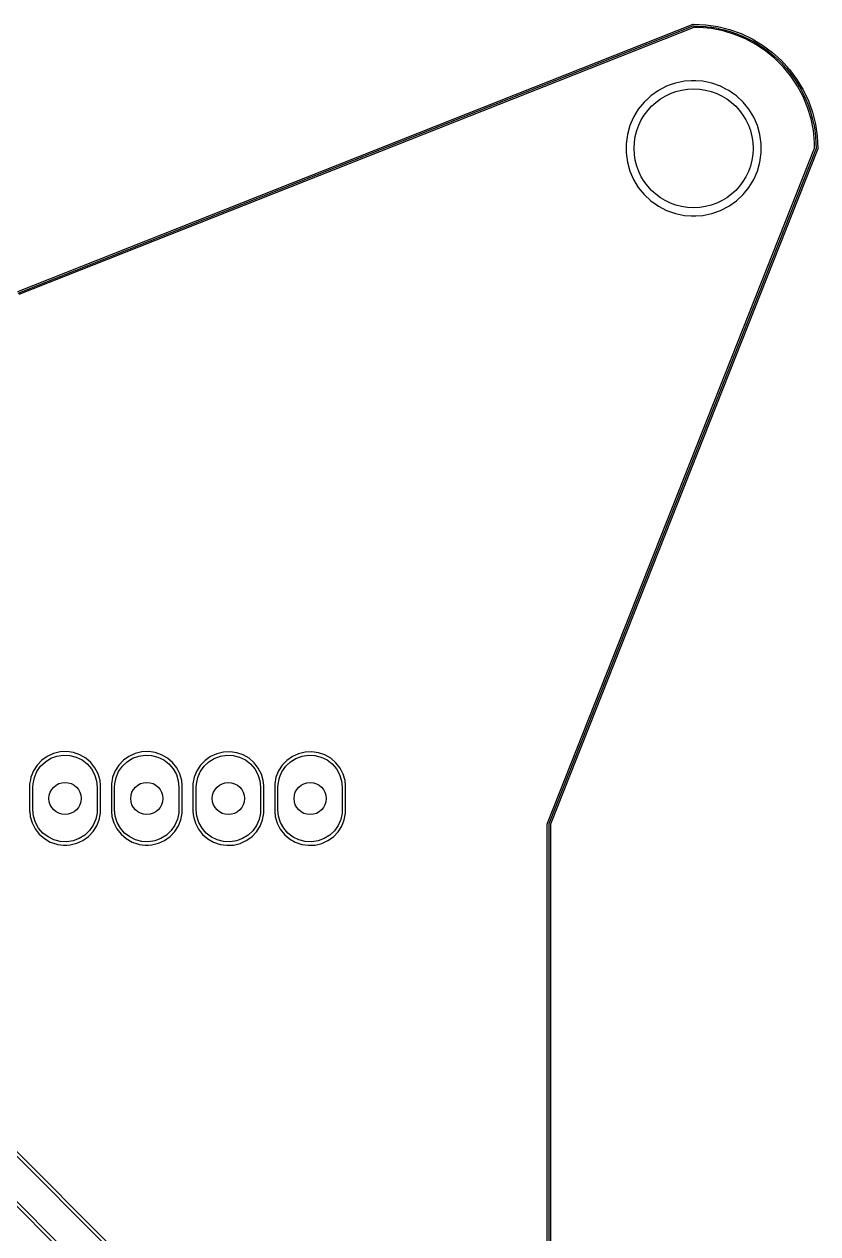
# Model space of a CAD drawing. Extents: x 103 to 225, y -154 to -79.
# Drawn here: x 200 to 224.68, y -116.3 to -78.69 of the extents above; entities that cross this region are included whole.
import ezdxf

# ---------------------------------------------------------------- set-up
doc = ezdxf.new("R2010")
doc.units = 0
doc.layers.add('BLACK', color=7, linetype='CONTINUOUS')

msp = doc.modelspace()

# ---------------------------------------------------------------- linework, layer by layer
at = {"layer": 'BLACK', "linetype": 'CONTINUOUS'}
for p, q in [((199.805, -87), (220.797, -78.6935)), ((220.825, -78.79), (199.833, -87.0965)), ((210.825, -82.6937), (220.805, -78.7444)), ((220.797, -78.6935), (220.804, -78.6936)), ((220.804, -78.6936), (220.815, -78.69)), ((220.805, -78.7444), (220.826, -78.741)), ((220.815, -78.69), (221.193, -78.7086)), ((221, -78.79), (220.825, -78.79)), ((220.826, -78.741), (220.967, -78.748)), ((220.967, -78.748), (221.195, -78.7599)), ((221.367, -78.8262), (221, -78.79)), ((221.193, -78.7086), (221.568, -78.7642)), ((221.195, -78.7599), (221.197, -78.7601)), ((221.197, -78.7601), (221.247, -78.7676)), ((221.247, -78.7676), (221.378, -78.787)), ((221.73, -78.8983), (221.367, -78.8262)), ((221.378, -78.787), (221.577, -78.8184)), ((221.568, -78.7642), (221.935, -78.8562)), ((221.577, -78.8184), (221.579, -78.8189)), ((221.579, -78.8189), (221.762, -78.8647)), ((222.083, -79.0055), (221.73, -78.8983)), ((221.762, -78.8647), (221.951, -78.9153)), ((221.935, -78.8562), (222.292, -78.9838)), ((221.951, -78.9153), (221.953, -78.9159)), ((221.953, -78.9159), (222.008, -78.9358)), ((222.008, -78.9358), (222.132, -78.9802)), ((222.132, -78.9802), (222.313, -79.0496)), ((222.425, -79.1469), (222.083, -79.0055)), ((222.292, -78.9838), (222.635, -79.1458)), ((222.313, -79.0496), (222.315, -79.0503)), ((222.315, -79.0503), (222.488, -79.1324)), ((222.75, -79.3211), (222.425, -79.1469)), ((222.488, -79.1324), (222.66, -79.2198)), ((222.635, -79.1458), (222.96, -79.3405)), ((222.66, -79.2198), (222.661, -79.2206)), ((222.661, -79.2206), (222.827, -79.3197)), ((223.058, -79.5263), (222.75, -79.3211)), ((222.827, -79.3197), (222.988, -79.4242)), ((222.96, -79.3405), (223.264, -79.5662)), ((222.988, -79.4242), (222.989, -79.4251)), ((222.989, -79.4251), (223.144, -79.5402)), ((223.343, -79.7607), (223.058, -79.5263)), ((223.144, -79.5402), (223.144, -79.5402)), ((223.144, -79.5402), (223.293, -79.6608)), ((223.264, -79.5662), (223.544, -79.8206)), ((223.293, -79.6608), (223.294, -79.6617)), ((223.294, -79.6617), (223.437, -79.7913)), ((223.604, -80.0219), (223.343, -79.7607)), ((223.437, -79.7913), (223.438, -79.7921)), ((223.438, -79.7921), (223.573, -79.9271)), ((223.544, -79.8206), (223.799, -80.1012)), ((223.573, -79.9271), (223.574, -79.928)), ((223.574, -79.928), (223.703, -80.071)), ((223.839, -80.3075), (223.604, -80.0219)), ((223.703, -80.071), (223.704, -80.072)), ((223.704, -80.072), (223.825, -80.2209)), ((223.799, -80.1012), (224.024, -80.4055)), ((220.528, -80.4642), (220.247, -80.5227)), ((220.743, -80.4495), (220.528, -80.4642)), ((220.887, -80.4495), (220.743, -80.4495)), ((220.743, -80.4495), (220.743, -80.4495)), ((221.102, -80.4642), (220.887, -80.4495)), ((220.887, -80.4495), (220.887, -80.4495)), ((221.383, -80.5227), (221.102, -80.4642)), ((223.825, -80.2209), (223.94, -80.3761)), ((224.044, -80.6146), (223.839, -80.3075)), ((223.94, -80.3761), (223.941, -80.3774)), ((223.941, -80.3774), (224.045, -80.5383)), ((224.024, -80.4055), (224.219, -80.7304)), ((219.721, -80.7511), (219.486, -80.9168)), ((219.976, -80.6189), (219.721, -80.7511)), ((219.721, -80.7511), (219.721, -80.7511)), ((220.087, -80.5795), (219.976, -80.6189)), ((219.976, -80.6189), (219.976, -80.6189)), ((219.976, -80.6189), (219.976, -80.6189)), ((220.247, -80.5227), (220.087, -80.5795)), ((221.654, -80.6189), (221.383, -80.5227)), ((221.383, -80.5227), (221.383, -80.5227)), ((221.383, -80.5227), (221.383, -80.5227)), ((221.82, -80.7052), (221.654, -80.6189)), ((221.909, -80.7511), (221.82, -80.7052)), ((222.026, -80.834), (221.909, -80.7511)), ((221.909, -80.7511), (221.909, -80.7511)), ((222.144, -80.9168), (222.026, -80.834)), ((224.218, -80.9405), (224.044, -80.6146)), ((224.045, -80.5383), (224.144, -80.7037)), ((224.144, -80.7037), (224.145, -80.7052)), ((224.145, -80.7052), (224.233, -80.8766)), ((224.219, -80.7304), (224.381, -81.0728)), ((219.276, -81.113), (219.095, -81.3359)), ((219.342, -81.0519), (219.276, -81.113)), ((219.276, -81.113), (219.276, -81.113)), ((219.346, -81.0482), (219.342, -81.0519)), ((219.486, -80.9168), (219.346, -81.0482)), ((219.486, -80.9168), (219.486, -80.9168)), ((222.354, -81.1129), (222.144, -80.9168)), ((222.354, -81.113), (222.354, -81.1129)), ((222.451, -81.2326), (222.354, -81.113)), ((222.354, -81.113), (222.354, -81.113)), ((222.535, -81.3359), (222.451, -81.2326)), ((224.359, -81.2818), (224.218, -80.9405)), ((224.233, -80.8766), (224.253, -80.9188)), ((224.253, -80.9188), (224.315, -81.0503)), ((224.315, -81.0503), (224.315, -81.052)), ((224.315, -81.052), (224.385, -81.2326)), ((224.381, -81.0728), (224.509, -81.4295)), ((224.385, -81.2326), (224.449, -81.4123)), ((218.946, -81.5814), (218.831, -81.8449)), ((219.095, -81.3359), (218.946, -81.5814)), ((222.684, -81.5814), (222.535, -81.3359)), ((222.799, -81.8449), (222.684, -81.5814)), ((224.467, -81.6353), (224.359, -81.2818)), ((224.449, -81.4123), (224.45, -81.4142)), ((224.45, -81.4142), (224.5, -81.6032)), ((224.5, -81.6032), (224.546, -81.7861)), ((224.509, -81.4295), (224.601, -81.797)), ((218.831, -81.8449), (218.754, -82.1216)), ((222.876, -82.1216), (222.799, -81.8449)), ((224.539, -81.9976), (224.467, -81.6353)), ((224.546, -81.7861), (224.547, -81.7882)), ((224.547, -81.7882), (224.578, -81.9867)), ((224.578, -81.9867), (224.605, -82.1679)), ((224.601, -81.797), (224.656, -82.1717)), ((218.754, -82.1216), (218.714, -82.4063)), ((222.915, -82.4063), (222.876, -82.1216)), ((224.575, -82.3653), (224.539, -81.9976)), ((224.575, -82.5405), (224.575, -82.3653)), ((224.605, -82.1679), (224.605, -82.1702)), ((224.605, -82.1702), (224.617, -82.3975)), ((224.656, -82.1717), (224.675, -82.55)), ((199.815, -87.0505), (210.825, -82.6937)), ((216.269, -103.532), (224.575, -82.5405)), ((224.621, -82.5598), (216.315, -103.55)), ((224.671, -82.5684), (216.365, -103.56)), ((218.714, -82.4063), (218.714, -82.6937)), ((218.714, -82.6937), (218.754, -82.9784)), ((222.876, -82.9784), (222.915, -82.6937)), ((222.915, -82.6937), (222.915, -82.4063)), ((224.617, -82.3975), (224.624, -82.5393)), ((224.624, -82.5393), (224.621, -82.5598)), ((224.675, -82.55), (224.671, -82.5611)), ((224.671, -82.5611), (224.671, -82.5684)), ((218.754, -82.9784), (218.831, -83.2551)), ((222.799, -83.2551), (222.876, -82.9784)), ((218.831, -83.2551), (218.946, -83.5186)), ((222.684, -83.5186), (222.799, -83.2551)), ((218.946, -83.5186), (219.095, -83.7641)), ((219.095, -83.7641), (219.095, -83.7641)), ((219.095, -83.7641), (219.276, -83.987)), ((222.354, -83.9871), (222.535, -83.7641)), ((222.535, -83.7641), (222.684, -83.5186)), ((219.276, -83.987), (219.276, -83.987)), ((219.276, -83.987), (219.276, -83.9871)), ((219.276, -83.9871), (219.486, -84.1832)), ((219.486, -84.1832), (219.646, -84.2956)), ((221.909, -84.3489), (222.144, -84.1832)), ((222.144, -84.1832), (222.354, -83.9871)), ((219.646, -84.2956), (219.721, -84.3489)), ((219.721, -84.3489), (219.721, -84.3489)), ((219.721, -84.3489), (219.721, -84.3489)), ((219.721, -84.3489), (219.976, -84.4811)), ((219.976, -84.4811), (220.247, -84.5773)), ((220.247, -84.5773), (220.247, -84.5773)), ((220.247, -84.5773), (220.247, -84.5773)), ((220.247, -84.5773), (220.528, -84.6358)), ((221.102, -84.6358), (221.383, -84.5773)), ((221.383, -84.5773), (221.654, -84.4811)), ((221.383, -84.5773), (221.383, -84.5773)), ((221.383, -84.5773), (221.383, -84.5773)), ((221.654, -84.4811), (221.909, -84.3489)), ((220.528, -84.6358), (220.743, -84.6505)), ((220.743, -84.6505), (220.743, -84.6505)), ((220.743, -84.6505), (220.887, -84.6505)), ((220.887, -84.6505), (221.102, -84.6358)), ((200.722, -101.456), (200.551, -101.578)), ((200.663, -101.622), (200.835, -101.515)), ((200.913, -101.368), (200.722, -101.456)), ((200.722, -101.456), (200.722, -101.456)), ((200.722, -101.456), (200.722, -101.456)), ((200.722, -101.456), (200.722, -101.456)), ((200.722, -101.456), (200.722, -101.456)), ((200.835, -101.515), (201.024, -101.445)), ((201.118, -101.319), (200.913, -101.368)), ((201.024, -101.445), (201.224, -101.414)), ((201.328, -101.309), (201.118, -101.319)), ((201.118, -101.319), (201.118, -101.319)), ((201.224, -101.414), (201.426, -101.425)), ((201.536, -101.339), (201.328, -101.309)), ((201.426, -101.425), (201.622, -101.475)), ((201.734, -101.407), (201.536, -101.339)), ((201.536, -101.339), (201.536, -101.339)), ((201.622, -101.475), (201.804, -101.564)), ((201.916, -101.512), (201.734, -101.407)), ((202.075, -101.65), (201.916, -101.512)), ((201.916, -101.512), (201.916, -101.512)), ((201.916, -101.512), (201.916, -101.512)), ((203.262, -101.456), (203.091, -101.578)), ((203.203, -101.622), (203.375, -101.515)), ((203.453, -101.368), (203.262, -101.456)), ((203.262, -101.456), (203.262, -101.456)), ((203.262, -101.456), (203.262, -101.456)), ((203.262, -101.456), (203.262, -101.456)), ((203.262, -101.456), (203.262, -101.456)), ((203.375, -101.515), (203.564, -101.445)), ((203.658, -101.319), (203.453, -101.368)), ((203.564, -101.445), (203.764, -101.414)), ((203.868, -101.309), (203.658, -101.319)), ((203.658, -101.319), (203.658, -101.319)), ((203.764, -101.414), (203.966, -101.425)), ((204.076, -101.339), (203.868, -101.309)), ((203.966, -101.425), (204.162, -101.475)), ((204.274, -101.407), (204.076, -101.339)), ((204.076, -101.339), (204.076, -101.339)), ((204.162, -101.475), (204.344, -101.564)), ((204.456, -101.512), (204.274, -101.407)), ((204.615, -101.65), (204.456, -101.512)), ((204.456, -101.512), (204.456, -101.512)), ((204.456, -101.512), (204.456, -101.512)), ((205.8, -101.459), (205.628, -101.581)), ((205.74, -101.626), (205.912, -101.519)), ((205.991, -101.372), (205.8, -101.459)), ((205.8, -101.459), (205.8, -101.459)), ((205.8, -101.459), (205.8, -101.459)), ((205.8, -101.459), (205.8, -101.459)), ((205.8, -101.459), (205.8, -101.459)), ((205.912, -101.519), (206.102, -101.449)), ((206.195, -101.322), (205.991, -101.372)), ((206.102, -101.449), (206.302, -101.418)), ((206.405, -101.312), (206.195, -101.322)), ((206.195, -101.322), (206.195, -101.322)), ((206.302, -101.418), (206.504, -101.428)), ((206.613, -101.342), (206.405, -101.312)), ((206.504, -101.428), (206.7, -101.479)), ((206.812, -101.411), (206.613, -101.342)), ((206.613, -101.342), (206.613, -101.342)), ((206.7, -101.479), (206.881, -101.568)), ((206.994, -101.516), (206.812, -101.411)), ((207.152, -101.654), (206.994, -101.516)), ((206.994, -101.516), (206.994, -101.516)), ((206.994, -101.516), (206.994, -101.516)), ((208.34, -101.459), (208.168, -101.581)), ((208.28, -101.626), (208.452, -101.519)), ((208.531, -101.372), (208.34, -101.459)), ((208.34, -101.459), (208.34, -101.459)), ((208.34, -101.459), (208.34, -101.459)), ((208.34, -101.459), (208.34, -101.459)), ((208.34, -101.459), (208.34, -101.459)), ((208.452, -101.519), (208.642, -101.449)), ((208.735, -101.322), (208.531, -101.372)), ((208.642, -101.449), (208.842, -101.418)), ((208.945, -101.312), (208.735, -101.322)), ((208.735, -101.322), (208.735, -101.322)), ((208.842, -101.418), (209.044, -101.428)), ((209.153, -101.342), (208.945, -101.312)), ((209.044, -101.428), (209.24, -101.479)), ((209.352, -101.411), (209.153, -101.342)), ((209.153, -101.342), (209.153, -101.342)), ((209.24, -101.479), (209.421, -101.568)), ((209.534, -101.516), (209.352, -101.411)), ((209.692, -101.654), (209.534, -101.516)), ((209.534, -101.516), (209.534, -101.516)), ((209.534, -101.516), (209.534, -101.516)), ((200.292, -101.906), (200.214, -102.102)), ((200.406, -101.73), (200.292, -101.906)), ((200.292, -101.906), (200.292, -101.906)), ((200.401, -101.928), (200.516, -101.762)), ((200.551, -101.578), (200.406, -101.73)), ((200.516, -101.762), (200.663, -101.622)), ((200.551, -101.578), (200.551, -101.578)), ((201.804, -101.564), (201.964, -101.688)), ((201.964, -101.688), (202.096, -101.842)), ((202.205, -101.815), (202.075, -101.65)), ((202.096, -101.842), (202.194, -102.019)), ((202.301, -102.002), (202.205, -101.815)), ((202.832, -101.906), (202.754, -102.102)), ((202.946, -101.73), (202.832, -101.906)), ((202.832, -101.906), (202.832, -101.906)), ((202.941, -101.928), (203.056, -101.762)), ((203.091, -101.578), (202.946, -101.73)), ((203.056, -101.762), (203.203, -101.622)), ((203.091, -101.578), (203.091, -101.578)), ((204.344, -101.564), (204.504, -101.688)), ((204.504, -101.688), (204.636, -101.842)), ((204.745, -101.815), (204.615, -101.65)), ((204.636, -101.842), (204.734, -102.019)), ((204.841, -102.002), (204.745, -101.815)), ((205.37, -101.91), (205.292, -102.105)), ((205.483, -101.733), (205.37, -101.91)), ((205.37, -101.91), (205.37, -101.91)), ((205.478, -101.931), (205.594, -101.765)), ((205.628, -101.581), (205.483, -101.733)), ((205.594, -101.765), (205.74, -101.626)), ((205.628, -101.581), (205.628, -101.581)), ((206.881, -101.568), (207.041, -101.692)), ((207.041, -101.692), (207.173, -101.845)), ((207.282, -101.819), (207.152, -101.654)), ((207.173, -101.845), (207.271, -102.022)), ((207.379, -102.006), (207.282, -101.819)), ((207.91, -101.91), (207.832, -102.105)), ((208.023, -101.733), (207.91, -101.91)), ((207.91, -101.91), (207.91, -101.91)), ((208.018, -101.931), (208.134, -101.765)), ((208.168, -101.581), (208.023, -101.733)), ((208.134, -101.765), (208.28, -101.626)), ((208.168, -101.581), (208.168, -101.581)), ((209.421, -101.568), (209.581, -101.692)), ((209.581, -101.692), (209.713, -101.845)), ((209.822, -101.819), (209.692, -101.654)), ((209.713, -101.845), (209.811, -102.022)), ((209.919, -102.006), (209.822, -101.819)), ((200.198, -102.184), (200.174, -102.308)), ((200.214, -102.102), (200.198, -102.184)), ((200.214, -102.102), (200.214, -102.102)), ((200.28, -102.312), (200.321, -102.114)), ((200.321, -102.114), (200.401, -101.928)), ((202.194, -102.019), (202.255, -102.212)), ((202.255, -102.212), (202.275, -102.413)), ((202.361, -102.204), (202.301, -102.002)), ((202.375, -102.361), (202.361, -102.204)), ((202.738, -102.184), (202.714, -102.308)), ((202.754, -102.102), (202.738, -102.184)), ((202.754, -102.102), (202.754, -102.102)), ((202.82, -102.312), (202.861, -102.114)), ((202.861, -102.114), (202.941, -101.928)), ((204.734, -102.019), (204.795, -102.212)), ((204.795, -102.212), (204.815, -102.413)), ((204.901, -102.204), (204.841, -102.002)), ((204.915, -102.361), (204.901, -102.204)), ((205.292, -102.105), (205.252, -102.312)), ((205.292, -102.105), (205.292, -102.105)), ((205.292, -102.105), (205.292, -102.105)), ((205.357, -102.316), (205.398, -102.117)), ((205.398, -102.117), (205.478, -101.931)), ((207.271, -102.022), (207.332, -102.215)), ((207.332, -102.215), (207.352, -102.417)), ((207.438, -102.207), (207.379, -102.006)), ((207.453, -102.364), (207.438, -102.207)), ((207.832, -102.105), (207.792, -102.312)), ((207.832, -102.105), (207.832, -102.105)), ((207.832, -102.105), (207.832, -102.105)), ((207.897, -102.316), (207.938, -102.117)), ((207.938, -102.117), (208.018, -101.931)), ((209.811, -102.022), (209.872, -102.215)), ((209.872, -102.215), (209.892, -102.417)), ((209.978, -102.207), (209.919, -102.006)), ((209.993, -102.364), (209.978, -102.207)), ((200.174, -102.308), (200.174, -102.308)), ((200.174, -102.308), (200.174, -102.308)), ((200.174, -102.308), (200.174, -103.165)), ((200.275, -102.413), (200.28, -102.312)), ((200.275, -103.113), (200.275, -102.413)), ((202.275, -102.413), (202.275, -103.113)), ((202.375, -103.165), (202.375, -102.361)), ((202.714, -102.308), (202.714, -102.308)), ((202.714, -102.308), (202.714, -103.165)), ((202.815, -102.413), (202.82, -102.312)), ((202.815, -103.113), (202.815, -102.413)), ((204.815, -102.413), (204.815, -103.113)), ((204.915, -103.169), (204.915, -102.361)), ((205.252, -102.312), (205.252, -102.312)), ((205.252, -102.312), (205.252, -103.169)), ((205.352, -102.417), (205.357, -102.316)), ((205.352, -103.117), (205.352, -102.417)), ((207.352, -102.417), (207.352, -103.117)), ((207.453, -103.169), (207.453, -102.364)), ((207.792, -102.312), (207.792, -102.312)), ((207.792, -102.312), (207.792, -103.169)), ((207.892, -102.417), (207.897, -102.316)), ((207.892, -103.117), (207.892, -102.417)), ((209.892, -102.417), (209.892, -103.117)), ((209.993, -103.222), (209.993, -102.364)), ((200.174, -103.165), (200.175, -103.165)), ((200.175, -103.165), (200.189, -103.322)), ((200.189, -103.322), (200.249, -103.524)), ((200.295, -103.314), (200.275, -103.113)), ((200.356, -103.507), (200.295, -103.314)), ((202.229, -103.412), (202.149, -103.598)), ((202.27, -103.214), (202.229, -103.412)), ((202.258, -103.62), (202.336, -103.424)), ((202.275, -103.113), (202.27, -103.214)), ((202.336, -103.424), (202.375, -103.218)), ((202.375, -103.218), (202.375, -103.165)), ((202.714, -103.165), (202.715, -103.165)), ((202.715, -103.165), (202.729, -103.322)), ((202.729, -103.322), (202.789, -103.524)), ((202.835, -103.314), (202.815, -103.113)), ((202.896, -103.507), (202.835, -103.314)), ((204.769, -103.412), (204.689, -103.598)), ((204.81, -103.214), (204.769, -103.412)), ((204.798, -103.62), (204.876, -103.424)), ((204.815, -103.113), (204.81, -103.214)), ((204.876, -103.424), (204.915, -103.218)), ((204.915, -103.218), (204.915, -103.169)), ((205.252, -103.169), (205.267, -103.326)), ((205.252, -103.169), (205.252, -103.169)), ((205.267, -103.326), (205.326, -103.528)), ((205.373, -103.318), (205.352, -103.117)), ((205.433, -103.511), (205.373, -103.318)), ((207.306, -103.416), (207.227, -103.602)), ((207.347, -103.218), (207.306, -103.416)), ((207.352, -103.117), (207.347, -103.218)), ((207.413, -103.428), (207.453, -103.222)), ((207.453, -103.222), (207.453, -103.169)), ((207.792, -103.169), (207.807, -103.326)), ((207.792, -103.169), (207.792, -103.169)), ((207.807, -103.326), (207.866, -103.528)), ((207.913, -103.318), (207.892, -103.117)), ((207.973, -103.511), (207.913, -103.318)), ((209.846, -103.416), (209.767, -103.602)), ((209.887, -103.218), (209.846, -103.416)), ((209.892, -103.117), (209.887, -103.218)), ((209.953, -103.428), (209.993, -103.222)), ((200.249, -103.524), (200.3, -103.623)), ((200.3, -103.623), (200.345, -103.711)), ((200.345, -103.711), (200.475, -103.876)), ((200.454, -103.684), (200.356, -103.507)), ((200.586, -103.838), (200.454, -103.684)), ((202.034, -103.764), (201.887, -103.904)), ((201.999, -103.948), (202.144, -103.796)), ((202.149, -103.598), (202.034, -103.764)), ((202.144, -103.796), (202.258, -103.62)), ((202.789, -103.524), (202.84, -103.623)), ((202.84, -103.623), (202.885, -103.711)), ((202.885, -103.711), (203.015, -103.876)), ((202.994, -103.684), (202.896, -103.507)), ((203.126, -103.838), (202.994, -103.684)), ((204.574, -103.764), (204.427, -103.904)), ((204.539, -103.948), (204.684, -103.796)), ((204.689, -103.598), (204.574, -103.764)), ((204.684, -103.796), (204.798, -103.62)), ((205.326, -103.528), (205.422, -103.714)), ((205.422, -103.714), (205.422, -103.714)), ((205.422, -103.714), (205.552, -103.88)), ((205.532, -103.688), (205.433, -103.511)), ((205.663, -103.841), (205.532, -103.688)), ((207.111, -103.768), (206.964, -103.907)), ((207.076, -103.952), (207.221, -103.8)), ((207.227, -103.602), (207.111, -103.768)), ((207.221, -103.8), (207.335, -103.623)), ((207.335, -103.623), (207.413, -103.428)), ((207.866, -103.528), (207.962, -103.714)), ((207.962, -103.714), (207.962, -103.714)), ((207.962, -103.714), (208.092, -103.88)), ((208.072, -103.688), (207.973, -103.511)), ((208.203, -103.841), (208.072, -103.688)), ((209.651, -103.768), (209.504, -103.907)), ((209.616, -103.952), (209.761, -103.8)), ((209.767, -103.602), (209.651, -103.768)), ((209.761, -103.8), (209.875, -103.623)), ((209.875, -103.623), (209.953, -103.428)), ((216.265, -103.55), (216.269, -103.541)), ((216.265, -129.05), (216.265, -103.55)), ((216.269, -103.541), (216.269, -103.532)), ((216.315, -103.55), (216.314, -103.55)), ((216.314, -103.55), (216.314, -103.55)), ((216.314, -103.55), (216.314, -129.05)), ((216.365, -103.56), (216.365, -129.04)), ((200.475, -103.876), (200.634, -104.014)), ((200.746, -103.962), (200.586, -103.838)), ((200.634, -104.014), (200.816, -104.119)), ((200.928, -104.051), (200.746, -103.962)), ((200.816, -104.119), (201.014, -104.187)), ((201.124, -104.101), (200.928, -104.051)), ((201.326, -104.112), (201.124, -104.101)), ((201.526, -104.081), (201.326, -104.112)), ((201.432, -104.207), (201.637, -104.158)), ((201.715, -104.011), (201.526, -104.081)), ((201.637, -104.158), (201.828, -104.07)), ((201.887, -103.904), (201.715, -104.011)), ((201.828, -104.07), (201.999, -103.948)), ((203.015, -103.876), (203.174, -104.014)), ((203.286, -103.962), (203.126, -103.838)), ((203.174, -104.014), (203.356, -104.119)), ((203.468, -104.051), (203.286, -103.962)), ((203.356, -104.119), (203.554, -104.187)), ((203.664, -104.101), (203.468, -104.051)), ((203.866, -104.112), (203.664, -104.101)), ((204.066, -104.081), (203.866, -104.112)), ((203.972, -104.207), (204.177, -104.158)), ((204.255, -104.011), (204.066, -104.081)), ((204.177, -104.158), (204.368, -104.07)), ((204.427, -103.904), (204.255, -104.011)), ((204.368, -104.07), (204.539, -103.948)), ((205.552, -103.88), (205.711, -104.017)), ((205.823, -103.965), (205.663, -103.841)), ((205.711, -104.017), (205.893, -104.122)), ((206.005, -104.054), (205.823, -103.965)), ((205.893, -104.122), (206.092, -104.191)), ((206.201, -104.105), (206.005, -104.054)), ((206.403, -104.115), (206.201, -104.105)), ((206.603, -104.085), (206.403, -104.115)), ((206.51, -104.211), (206.714, -104.161)), ((206.793, -104.014), (206.603, -104.085)), ((206.714, -104.161), (206.905, -104.074)), ((206.964, -103.907), (206.793, -104.014)), ((206.905, -104.074), (207.076, -103.952)), ((208.092, -103.88), (208.251, -104.017)), ((208.363, -103.965), (208.203, -103.841)), ((208.251, -104.017), (208.433, -104.122)), ((208.545, -104.054), (208.363, -103.965)), ((208.433, -104.122), (208.632, -104.191)), ((208.741, -104.105), (208.545, -104.054)), ((208.943, -104.115), (208.741, -104.105)), ((209.143, -104.085), (208.943, -104.115)), ((209.05, -104.211), (209.254, -104.161)), ((209.333, -104.014), (209.143, -104.085)), ((209.254, -104.161), (209.445, -104.074)), ((209.504, -103.907), (209.333, -104.014)), ((209.445, -104.074), (209.616, -103.952)), ((201.014, -104.187), (201.014, -104.187)), ((201.014, -104.187), (201.014, -104.187)), ((201.014, -104.187), (201.04, -104.191)), ((201.04, -104.191), (201.222, -104.217)), ((201.222, -104.217), (201.327, -104.212)), ((201.222, -104.217), (201.222, -104.217)), ((201.222, -104.217), (201.222, -104.217)), ((201.327, -104.212), (201.432, -104.207)), ((203.554, -104.187), (203.554, -104.187)), ((203.554, -104.187), (203.554, -104.187)), ((203.554, -104.187), (203.58, -104.191)), ((203.58, -104.191), (203.762, -104.217)), ((203.762, -104.217), (203.867, -104.212)), ((203.762, -104.217), (203.762, -104.217)), ((203.762, -104.217), (203.762, -104.217)), ((203.867, -104.212), (203.972, -104.207)), ((206.092, -104.191), (206.092, -104.191)), ((206.092, -104.191), (206.092, -104.191)), ((206.092, -104.191), (206.097, -104.192)), ((206.097, -104.192), (206.3, -104.221)), ((206.3, -104.221), (206.405, -104.216)), ((206.3, -104.221), (206.3, -104.221)), ((206.3, -104.221), (206.3, -104.221)), ((206.405, -104.216), (206.51, -104.211)), ((208.632, -104.191), (208.632, -104.191)), ((208.632, -104.191), (208.632, -104.191)), ((208.632, -104.191), (208.637, -104.192)), ((208.637, -104.192), (208.84, -104.221)), ((208.84, -104.221), (208.945, -104.216)), ((208.84, -104.221), (208.84, -104.221)), ((208.84, -104.221), (208.84, -104.221)), ((208.945, -104.216), (209.05, -104.211)), ((192.887, -107.002), (209.249, -123.364)), ((209.291, -123.264), (192.987, -106.96)), ((208.395, -123.925), (192.326, -107.856)), ((192.299, -107.971), (208.28, -123.952))]:
    msp.add_line(p, q, dxfattribs=at)
at = {"layer": 'BLACK'}
for centre, radius in [((220.815, -82.55), 1.85), ((201.275, -102.763), 0.5), ((203.815, -102.763), 0.5), ((206.352, -102.767), 0.5), ((208.892, -102.767), 0.5)]:
    msp.add_circle(centre, radius, dxfattribs=at)

doc.saveas('drawing.dxf')
